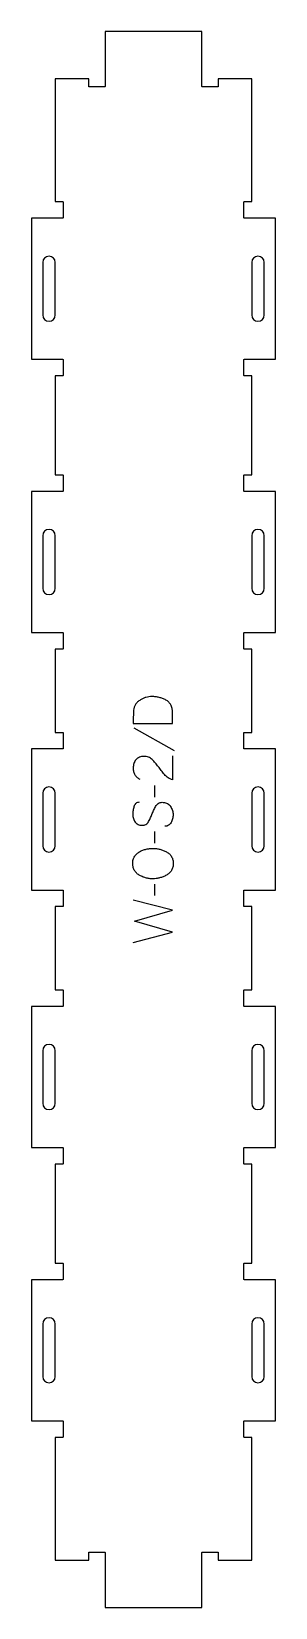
# Model space of a CAD drawing. Extents: x 0 to 186, y 0 to 1200.
import ezdxf

# ---------------------------------------------------------------- set-up
doc = ezdxf.new("R2010")
doc.units = 0
for name, color, linetype in [('1_ANYTOOL_1MMDEEP_LABELS_S', 2, 'CONTINUOUS'), ('3_ANYTOOL_CUTTHROUGH_INSID', 4, 'CONTINUOUS'), ('4_ANYTOOL_CUTTHROUGH_OUTSI', 5, 'CONTINUOUS')]:
    doc.layers.add(name, color=color, linetype=linetype)

msp = doc.modelspace()

# ---------------------------------------------------------------- linework, layer by layer
at = {"layer": '1_ANYTOOL_1MMDEEP_LABELS_S'}
for p, q in [((77.815681, 669.457143), (108.58711, 652.271429)), ((93.458539, 625.657143), (93.544253, 616.871429)), ((93.458539, 590.6), (93.544253, 581.814286)), ((93.458539, 550.571429), (93.544253, 541.785714))]:
    msp.add_line(p, q, dxfattribs=at)
for points in [[(77.344253, 672.885714), (107.344253, 672.885714), (107.258539, 681.414286, 0.046402), (106.950363, 684.32066, 0.07465), (105.96211, 687.05, 0.077785), (104.373087, 689.132985, 0.06915), (102.244253, 690.671429, 0.029998), (99.748937, 691.808955, 0.031416), (97.133539, 692.632143, 0.031395), (94.416216, 693.124787, 0.029153), (91.658539, 693.285714, 0.03275), (89.333116, 693.133234, 0.035889), (87.051396, 692.664286, 0.03592), (84.876028, 691.879427, 0.033706), (82.829967, 690.8, 0.042675), (80.740215, 689.241517, 0.065683), (79.042467, 687.280357, 0.068103), (78.038559, 685.182631, 0.065471), (77.622824, 682.892857, 0.005437), (77.43277, 677.890736, 0.00471)], [(77.001396, 566.642857, -0.064784), (77.349317, 569.316812, -0.088904), (78.479967, 571.742857, -0.05419), (80.172097, 573.665422, -0.051179), (82.229967, 575.192857, -0.041653), (84.65874, 576.375057, -0.036749), (87.244253, 577.164286, -0.024892), (89.863516, 577.622065, -0.030823), (92.515681, 577.785714, -0.034269), (95.088178, 577.609195, -0.031918), (97.615681, 577.094643, -0.031725), (100.225078, 576.206456, -0.026303), (102.715681, 575.021429, -0.058719), (104.877429, 573.497648, -0.077745), (106.540681, 571.458929, -0.077243), (107.519519, 568.97194, -0.055252), (107.815681, 566.3, -0.054051), (107.517102, 563.546075, -0.077615), (106.519253, 560.980357, -0.078558), (104.83218, 558.905284, -0.060481), (102.629967, 557.364286, -0.02629), (100.090748, 556.177625, -0.031299), (97.433539, 555.291072, -0.031469), (94.846723, 554.776033, -0.033416), (92.215681, 554.6, -0.032847), (89.498733, 554.778678, -0.035049), (86.831753, 555.323214, -0.03503), (84.254714, 556.239188, -0.032231), (81.822824, 557.492857, -0.062518), (79.75573, 559.114746, -0.074052), (78.206753, 561.226786, -0.072322), (77.275862, 563.853639, -0.049083)]]:
    msp.add_lwpolyline(points, format="xyb", close=True, dxfattribs=at)
for points in [[(107.301396, 648.242857), (107.258539, 629.942857, -0.034491), (105.511207, 630.605635, -0.037732), (103.878181, 631.5125, -0.037744), (102.403545, 632.651794, -0.03482), (101.108539, 633.992857, -0.00859), (98.709956, 636.952082, -0.008791), (96.415681, 639.992857, 0.020588), (94.182239, 642.812146, 0.025206), (91.701396, 645.414286, 0.046908), (90.400154, 646.434881, 0.051091), (88.926396, 647.182143, 0.050722), (87.278221, 647.630876, 0.041139), (85.572824, 647.771429, 0.039396), (83.765239, 647.628784, 0.058519), (82.026396, 647.139286, 0.060358), (80.61928, 646.348728, 0.061397), (79.444253, 645.242857, 0.048006), (78.522293, 643.8869, 0.045901), (77.869253, 642.382143, 0.045216), (77.466693, 640.642082, 0.034258), (77.344253, 638.857143, 0.055622), (77.63824, 636.222572, 0.079896), (78.619253, 633.778572, 0.080617), (80.284953, 631.809184, 0.060287), (82.444253, 630.371429)], [(81.929967, 612.842857, 0.071867), (80.59336, 612.649744, 0.100684), (79.41211, 612.023214, 0.047558), (78.93566, 611.548661, 0.038563), (78.546931, 610.998661, 0.037928), (78.199463, 610.301473, 0.026634), (77.944253, 609.564286, 0.028461), (77.25827, 606.540953, 0.041577), (77.001396, 603.457143, 0.036938), (77.112535, 601.954783, 0.041531), (77.456753, 600.489286, 0.041583), (78.033961, 599.111909, 0.038125), (78.822824, 597.842857, 0.057611), (79.814729, 596.772705, 0.065808), (81.035324, 595.978572, 0.06469), (82.494879, 595.501075, 0.046778), (84.029967, 595.357143, 0.052235), (85.579809, 595.519499, 0.075448), (87.029967, 596.064286, 0.076671), (88.20302, 596.980378, 0.061023), (89.08711, 598.185714, 0.021951), (90.614456, 601.214568, 0.018213), (91.894253, 604.357143, -0.02405), (93.199715, 607.458627, -0.02981), (94.829967, 610.4, -0.068439), (95.795898, 611.541302, -0.079282), (97.047824, 612.35, -0.076308), (98.626506, 612.775, -0.047772), (100.272824, 612.8, -0.046243), (101.953784, 612.506766, -0.06359), (103.52461, 611.857143, -0.064671), (104.808799, 610.884319, -0.057073), (105.822824, 609.628572, -0.067522), (107.185735, 606.660263, -0.070793), (107.68711, 603.435714, -0.064027), (107.324595, 600.296699, -0.070447), (106.144253, 597.371429, -0.054374), (105.29462, 596.213011, -0.074742), (104.183539, 595.314286, -0.075199), (102.87716, 594.791279, -0.057737), (101.472824, 594.628572)]]:
    msp.add_lwpolyline(points, format="xyb", dxfattribs=at)
msp.add_lwpolyline([(77.344253, 506.214286), (107.344253, 513.928572), (78.244253, 522.371429), (107.344253, 530.857143), (77.344253, 538.357143)], dxfattribs=at)
at = {"layer": '3_ANYTOOL_CUTTHROUGH_INSID'}
for points in [[(18.044253, 983.75), (18.044253, 1023.75, 1), (8.544253, 1023.75), (8.544253, 983.75, 1)], [(167.544253, 983.75, 1), (177.044253, 983.75), (177.044253, 1023.75, 1), (167.544253, 1023.75)], [(18.044253, 775.75), (18.044253, 815.75, 1), (8.544253, 815.75), (8.544253, 775.75, 1)], [(167.544253, 775.75, 1), (177.044253, 775.75), (177.044253, 815.75, 1), (167.544253, 815.75)], [(18, 579.75), (18, 619.75, 1), (8.5, 619.75), (8.5, 579.75, 1)], [(167.588506, 579.75, 1), (177.088506, 579.75), (177.088506, 619.75, 1), (167.588506, 619.75)], [(18.044253, 383.75), (18.044253, 423.75, 1), (8.544253, 423.75), (8.544253, 383.75, 1)], [(167.544253, 383.75, 1), (177.044253, 383.75), (177.044253, 423.75, 1), (167.544253, 423.75)], [(18.044253, 175.75), (18.044253, 215.75, 1), (8.544253, 215.75), (8.544253, 175.75, 1)], [(167.544253, 175.75, 1), (177.044253, 175.75), (177.044253, 215.75, 1), (167.544253, 215.75)]]:
    msp.add_lwpolyline(points, format="xyb", close=True, dxfattribs=at)
at = {"layer": '4_ANYTOOL_CUTTHROUGH_OUTSI'}
msp.add_lwpolyline([(167.544253, 1070), (167.544253, 1163.5), (142.044253, 1163.5), (142.044253, 1157.75, -0.414214), (141.794253, 1157.5), (129.794253, 1157.5, -0.414214), (129.544253, 1157.75), (129.544253, 1199.5), (56.044253, 1199.5), (56.044253, 1157.75, -0.414214), (55.794253, 1157.5), (43.794253, 1157.5, -0.414214), (43.544253, 1157.75), (43.544253, 1163.5), (18.044253, 1163.5), (18.044253, 1070), (23.794253, 1070, -0.414214), (24.044253, 1069.75), (24.044253, 1057.75, -0.414214), (23.794253, 1057.5), (0.044253, 1057.5), (0.044253, 950), (23.794253, 950, -0.414214), (24.044253, 949.75), (24.044253, 937.75, -0.414214), (23.794253, 937.5), (18.044253, 937.5), (18.044253, 862), (23.794253, 862, -0.414214), (24.044253, 861.75), (24.044253, 849.75, -0.414214), (23.794253, 849.5), (0.044253, 849.5), (0.044253, 742), (23.794253, 742, -0.414214), (24.044253, 741.75), (24.044253, 729.75, -0.414214), (23.794253, 729.5), (18.04408, 729.5), (18.000173, 666), (23.75, 666, -0.414214), (24, 665.75), (24, 653.75, -0.414214), (23.75, 653.5), (0, 653.5), (0, 546), (23.75, 546, -0.414214), (24, 545.75), (24, 533.75, -0.414214), (23.75, 533.5), (18.000173, 533.5), (18.04408, 470), (23.794253, 470, -0.414214), (24.044253, 469.75), (24.044253, 457.75, -0.414214), (23.794253, 457.5), (0.044253, 457.5), (0.044253, 350), (23.794253, 350, -0.414214), (24.044253, 349.75), (24.044253, 337.75, -0.414214), (23.794253, 337.5), (18.044253, 337.5), (18.044253, 262), (23.794253, 262, -0.414214), (24.044253, 261.75), (24.044253, 249.75, -0.414214), (23.794253, 249.5), (0.044253, 249.5), (0.044253, 142), (23.794253, 142, -0.414214), (24.044253, 141.75), (24.044253, 129.75, -0.414214), (23.794253, 129.5), (18.044253, 129.5), (18.044253, 36), (43.544253, 36), (43.544253, 41.75, -0.414214), (43.794253, 42), (55.794253, 42, -0.414214), (56.044253, 41.75), (56.044253, 0), (129.544253, 0), (129.544253, 41.75, -0.414214), (129.794253, 42), (141.794253, 42, -0.414214), (142.044253, 41.75), (142.044253, 36), (167.544253, 36), (167.544253, 129.5), (161.794253, 129.5, -0.414214), (161.544253, 129.75), (161.544253, 141.75, -0.414214), (161.794253, 142), (185.544253, 142), (185.544253, 249.5), (161.794253, 249.5, -0.414214), (161.544253, 249.75), (161.544253, 261.75, -0.414214), (161.794253, 262), (167.544253, 262), (167.544253, 337.5), (161.794253, 337.5, -0.414214), (161.544253, 337.75), (161.544253, 349.75, -0.414214), (161.794253, 350), (185.544253, 350), (185.544253, 457.5), (161.794253, 457.5, -0.414214), (161.544253, 457.75), (161.544253, 469.75, -0.414214), (161.794253, 470), (167.544426, 470), (167.588333, 533.5), (161.838506, 533.5, -0.414214), (161.588506, 533.75), (161.588506, 545.75, -0.414214), (161.838506, 546), (185.588506, 546), (185.588506, 653.5), (161.838506, 653.5, -0.414214), (161.588506, 653.75), (161.588506, 665.75, -0.414214), (161.838506, 666), (167.588333, 666), (167.544426, 729.5), (161.794253, 729.5, -0.414214), (161.544253, 729.75), (161.544253, 741.75, -0.414214), (161.794253, 742), (185.544253, 742), (185.544253, 849.5), (161.794253, 849.5, -0.414214), (161.544253, 849.75), (161.544253, 861.75, -0.414214), (161.794253, 862), (167.544253, 862), (167.544253, 937.5), (161.794253, 937.5, -0.414214), (161.544253, 937.75), (161.544253, 949.75, -0.414214), (161.794253, 950), (185.544253, 950), (185.544253, 1057.5), (161.794253, 1057.5, -0.414214), (161.544253, 1057.75), (161.544253, 1069.75, -0.414214), (161.794253, 1070)], format="xyb", close=True, dxfattribs=at)

doc.saveas('drawing.dxf')
